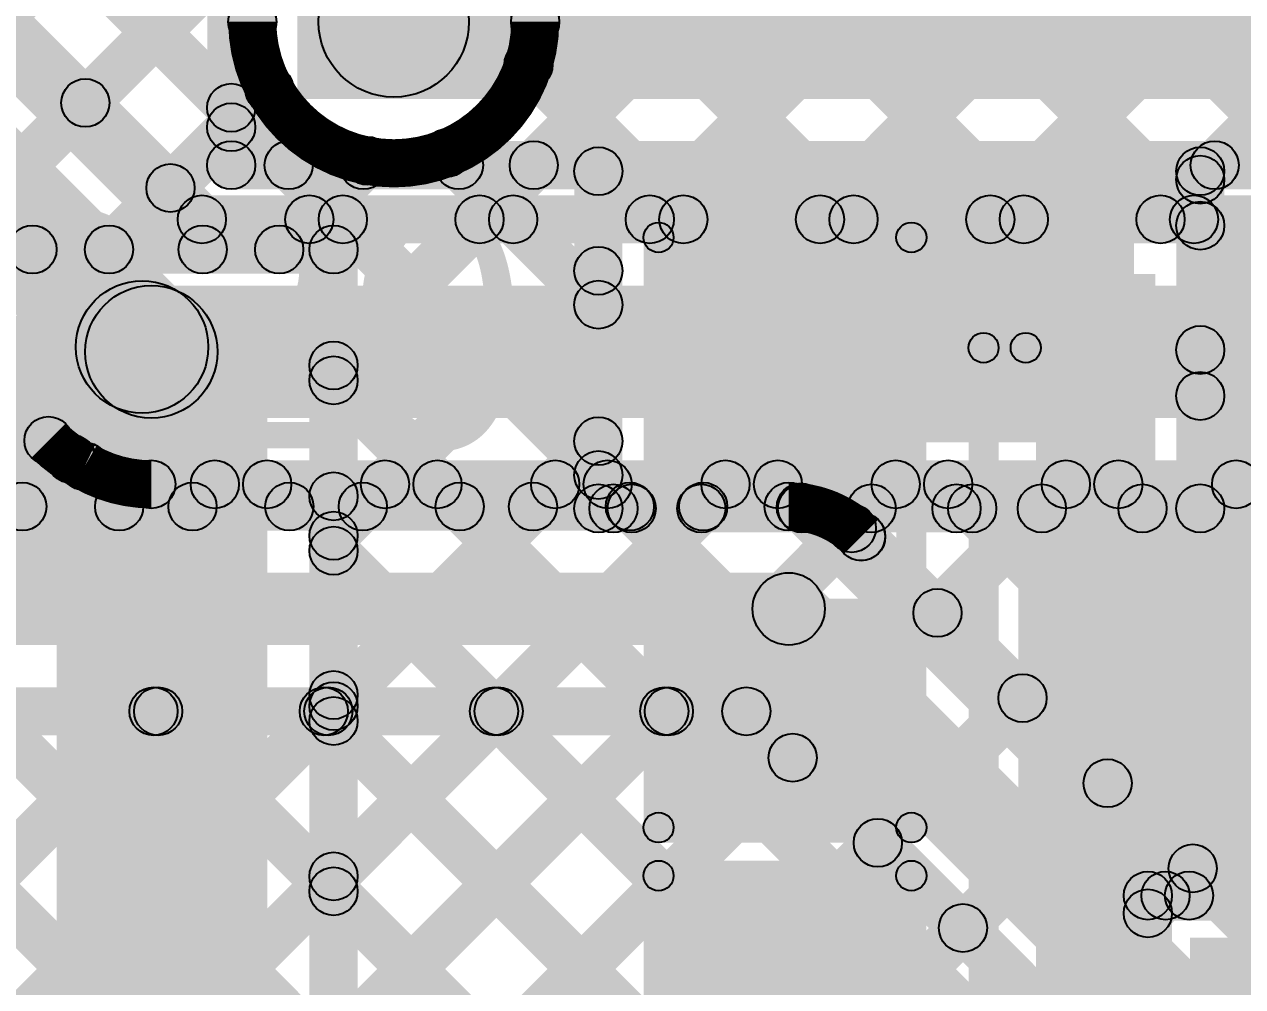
# Model space of a CAD drawing. Header units: millimetres. Extents: x -0.28 to 3.03, y -0.05 to 3.12.
# Drawn here: x 2.2066 to 2.409, y 0.8766 to 1.0364 of the extents above; entities that cross this region are included whole.
import ezdxf

# ---------------------------------------------------------------- set-up
doc = ezdxf.new("R2010")
doc.units = ezdxf.units.MM
doc.header["$MEASUREMENT"] = 0
for name, color, linetype in [('BottomLayer', 5, 'Continuous'), ('TopLayer', 1, 'Continuous'), ('TopOverlay', 2, 'Continuous'), ('TopPaste', 8, 'Continuous'), ('TopSolder', 216, 'Continuous'), ('ViaHoleLayer', 16, 'Continuous')]:
    doc.layers.add(name, color=color, linetype=linetype)

# ---------------------------------------------------------------- blocks, each defined once
blk = doc.blocks.new('R__0603_20')
at = {"layer": 'TopLayer'}
for points in [[(-0.015, 0.0175), (-0.015, -0.0175), (-0.045, -0.0175), (-0.045, 0.0175)], [(0.045, 0.0175), (0.045, -0.0175), (0.015, -0.0175), (0.015, 0.0175)]]:
    blk.add_hatch(color=1, dxfattribs=at).paths.add_polyline_path(points)
at = {"layer": 'TopOverlay'}
h = blk.add_hatch(color=2, dxfattribs=at)
edge = h.paths.add_edge_path()
edge.add_arc((-0.049, 0.021), 0.0025, 0, 360)
h = blk.add_hatch(color=2, dxfattribs=at)
edge = h.paths.add_edge_path()
edge.add_arc((-0.049, 0.021), 0.0025, 0, 360)
for points in [[(-0.049, 0.0185), (-0.049, 0.0235), (0.049, 0.0235), (0.049, 0.0185)], [(-0.0515, 0.021), (-0.0465, 0.021), (-0.0465, -0.021), (-0.0515, -0.021)], [(0.0465, 0.021), (0.0515, 0.021), (0.0515, -0.021), (0.0465, -0.021)], [(-0.049, -0.0235), (-0.049, -0.0185), (0.049, -0.0185), (0.049, -0.0235)]]:
    blk.add_hatch(color=2, dxfattribs=at).paths.add_polyline_path(points)
h = blk.add_hatch(color=2, dxfattribs=at)
edge = h.paths.add_edge_path()
edge.add_arc((0.049, 0.021), 0.0025, 0, 360)
h = blk.add_hatch(color=2, dxfattribs=at)
edge = h.paths.add_edge_path()
edge.add_arc((0.049, 0.021), 0.0025, 0, 360)
h = blk.add_hatch(color=2, dxfattribs=at)
edge = h.paths.add_edge_path()
edge.add_arc((-0.049, -0.021), 0.0025, 0, 360)
h = blk.add_hatch(color=2, dxfattribs=at)
edge = h.paths.add_edge_path()
edge.add_arc((-0.049, -0.021), 0.0025, 0, 360)
h = blk.add_hatch(color=2, dxfattribs=at)
edge = h.paths.add_edge_path()
edge.add_arc((0.049, -0.021), 0.0025, 0, 360)
h = blk.add_hatch(color=2, dxfattribs=at)
edge = h.paths.add_edge_path()
edge.add_arc((0.049, -0.021), 0.0025, 0, 360)
at = {"layer": 'TopPaste'}
for points in [[(-0.015, 0.0175), (-0.015, -0.0175), (-0.045, -0.0175), (-0.045, 0.0175)], [(0.045, 0.0175), (0.045, -0.0175), (0.015, -0.0175), (0.015, 0.0175)]]:
    blk.add_hatch(color=8, dxfattribs=at).paths.add_polyline_path(points)
at = {"layer": 'TopSolder'}
for points in [[(-0.011, 0.0215), (-0.011, -0.0215), (-0.049, -0.0215), (-0.049, 0.0215)], [(0.049, 0.0215), (0.049, -0.0215), (0.011, -0.0215), (0.011, 0.0215)]]:
    blk.add_hatch(color=216, dxfattribs=at).paths.add_polyline_path(points)
at = {"layer": 'TopOverlay'}
for centre in [(-0.049, 0.021), (-0.049, 0.021), (0.049, 0.021), (0.049, 0.021), (-0.049, -0.021), (-0.049, -0.021), (0.049, -0.021), (0.049, -0.021)]:
    blk.add_circle(centre, 0.0025, dxfattribs=at)
blk = doc.blocks.new('TPS2115ADRBTG4_24')
at = {"layer": 'TopLayer'}
for points in [[(-0.03248, 0.04724), (0.03248, 0.04724), (0.03248, -0.04724), (-0.03248, -0.04724)], [(-0.06693, 0.04429), (-0.04331, 0.04429), (-0.04331, 0.03248), (-0.06693, 0.03248)], [(0.04331, 0.04429), (0.06693, 0.04429), (0.06693, 0.03248), (0.04331, 0.03248)], [(-0.06693, 0.0187), (-0.04331, 0.0187), (-0.04331, 0.00689), (-0.06693, 0.00689)], [(0.04331, 0.0187), (0.06693, 0.0187), (0.06693, 0.00689), (0.04331, 0.00689)], [(-0.06693, -0.00689), (-0.04331, -0.00689), (-0.04331, -0.0187), (-0.06693, -0.0187)], [(0.04331, -0.00689), (0.06693, -0.00689), (0.06693, -0.0187), (0.04331, -0.0187)], [(-0.06693, -0.03248), (-0.04331, -0.03248), (-0.04331, -0.04429), (-0.06693, -0.04429)], [(0.04331, -0.03248), (0.06693, -0.03248), (0.06693, -0.04429), (0.04331, -0.04429)]]:
    blk.add_hatch(color=1, dxfattribs=at).paths.add_polyline_path(points)
at = {"layer": 'TopOverlay'}
h = blk.add_hatch(color=2, dxfattribs=at)
edge = h.paths.add_edge_path()
edge.add_arc((-0.05726, 0.058), 0.0025, 0, 360)
h = blk.add_hatch(color=2, dxfattribs=at)
edge = h.paths.add_edge_path()
edge.add_arc((-0.05726, 0.058), 0.0025, 0, 360)
for points in [[(0.05736, 0.0605), (0.05736, 0.0555), (-0.05726, 0.0555), (-0.05726, 0.0605)], [(-0.05476, 0.051), (-0.05976, 0.051), (-0.05976, 0.058), (-0.05476, 0.058)], [(0.05986, 0.051), (0.05486, 0.051), (0.05486, 0.058), (0.05986, 0.058)], [(-0.05618, -0.057), (-0.06118, -0.057), (-0.06118, -0.05), (-0.05618, -0.05)], [(0.06118, -0.057), (0.05618, -0.057), (0.05618, -0.05), (0.06118, -0.05)], [(0.05868, -0.0545), (0.05868, -0.0595), (-0.05868, -0.0595), (-0.05868, -0.0545)]]:
    blk.add_hatch(color=2, dxfattribs=at).paths.add_polyline_path(points)
h = blk.add_hatch(color=2, dxfattribs=at)
edge = h.paths.add_edge_path()
edge.add_arc((0.05736, 0.058), 0.0025, 0, 360)
h = blk.add_hatch(color=2, dxfattribs=at)
edge = h.paths.add_edge_path()
edge.add_arc((0.05736, 0.058), 0.0025, 0, 360)
h = blk.add_hatch(color=2, dxfattribs=at)
edge = h.paths.add_edge_path()
edge.add_arc((-0.05726, 0.051), 0.0025, 0, 360)
h = blk.add_hatch(color=2, dxfattribs=at)
edge = h.paths.add_edge_path()
edge.add_arc((0.05736, 0.051), 0.0025, 0, 360)
h = blk.add_hatch(color=2, dxfattribs=at)
edge = h.paths.add_edge_path()
edge.add_arc((-0.06841, 0.049), 0.0025, 0, 360)
h = blk.add_hatch(color=2, dxfattribs=at)
edge = h.paths.add_edge_path()
edge.add_arc((-0.06559, 0.049), 0.0025, 0, 360)
h = blk.add_hatch(color=2, dxfattribs=at)
edge = h.paths.add_edge_path()
edge.add_arc((-0.05868, -0.05), 0.0025, 0, 360)
h = blk.add_hatch(color=2, dxfattribs=at)
edge = h.paths.add_edge_path()
edge.add_arc((0.05868, -0.05), 0.0025, 0, 360)
h = blk.add_hatch(color=2, dxfattribs=at)
edge = h.paths.add_edge_path()
edge.add_arc((-0.05868, -0.057), 0.0025, 0, 360)
h = blk.add_hatch(color=2, dxfattribs=at)
edge = h.paths.add_edge_path()
edge.add_arc((-0.05868, -0.057), 0.0025, 0, 360)
h = blk.add_hatch(color=2, dxfattribs=at)
edge = h.paths.add_edge_path()
edge.add_arc((0.05868, -0.057), 0.0025, 0, 360)
h = blk.add_hatch(color=2, dxfattribs=at)
edge = h.paths.add_edge_path()
edge.add_arc((0.05868, -0.057), 0.0025, 0, 360)
at = {"layer": 'TopPaste'}
for points in [[(-0.03248, 0.04724), (0.03248, 0.04724), (0.03248, -0.04724), (-0.03248, -0.04724)], [(-0.06693, 0.04429), (-0.04331, 0.04429), (-0.04331, 0.03248), (-0.06693, 0.03248)], [(0.04331, 0.04429), (0.06693, 0.04429), (0.06693, 0.03248), (0.04331, 0.03248)], [(-0.06693, 0.0187), (-0.04331, 0.0187), (-0.04331, 0.00689), (-0.06693, 0.00689)], [(0.04331, 0.0187), (0.06693, 0.0187), (0.06693, 0.00689), (0.04331, 0.00689)], [(-0.06693, -0.00689), (-0.04331, -0.00689), (-0.04331, -0.0187), (-0.06693, -0.0187)], [(0.04331, -0.00689), (0.06693, -0.00689), (0.06693, -0.0187), (0.04331, -0.0187)], [(-0.06693, -0.03248), (-0.04331, -0.03248), (-0.04331, -0.04429), (-0.06693, -0.04429)], [(0.04331, -0.03248), (0.06693, -0.03248), (0.06693, -0.04429), (0.04331, -0.04429)]]:
    blk.add_hatch(color=8, dxfattribs=at).paths.add_polyline_path(points)
at = {"layer": 'TopSolder'}
for points in [[(-0.03648, 0.05124), (0.03648, 0.05124), (0.03648, -0.05124), (-0.03648, -0.05124)], [(-0.07093, 0.04829), (-0.03931, 0.04829), (-0.03931, 0.02848), (-0.07093, 0.02848)], [(0.03931, 0.04829), (0.07093, 0.04829), (0.07093, 0.02848), (0.03931, 0.02848)], [(-0.07093, 0.0227), (-0.03931, 0.0227), (-0.03931, 0.00289), (-0.07093, 0.00289)], [(0.03931, 0.0227), (0.07093, 0.0227), (0.07093, 0.00289), (0.03931, 0.00289)], [(-0.07093, -0.00289), (-0.03931, -0.00289), (-0.03931, -0.0227), (-0.07093, -0.0227)], [(0.03931, -0.00289), (0.07093, -0.00289), (0.07093, -0.0227), (0.03931, -0.0227)], [(-0.07093, -0.02848), (-0.03931, -0.02848), (-0.03931, -0.04829), (-0.07093, -0.04829)], [(0.03931, -0.02848), (0.07093, -0.02848), (0.07093, -0.04829), (0.03931, -0.04829)]]:
    blk.add_hatch(color=216, dxfattribs=at).paths.add_polyline_path(points)
at = {"layer": 'TopOverlay', "const_width": 0.005}
blk.add_lwpolyline([(-0.06559, 0.049, 1), (-0.06841, 0.049, 1)], format="xyb", close=True, dxfattribs=at)
at = {"layer": 'TopOverlay'}
for centre in [(-0.05726, 0.058), (-0.05726, 0.058), (0.05736, 0.058), (0.05736, 0.058), (-0.05726, 0.051), (0.05736, 0.051), (-0.06841, 0.049), (-0.06559, 0.049), (-0.05868, -0.05), (0.05868, -0.05), (-0.05868, -0.057), (-0.05868, -0.057), (0.05868, -0.057), (0.05868, -0.057)]:
    blk.add_circle(centre, 0.0025, dxfattribs=at)
blk = doc.blocks.new('C__0603_79')
at = {"layer": 'TopLayer'}
for points in [[(-0.015, 0.0175), (-0.015, -0.0175), (-0.045, -0.0175), (-0.045, 0.0175)], [(0.045, 0.0175), (0.045, -0.0175), (0.015, -0.0175), (0.015, 0.0175)]]:
    blk.add_hatch(color=1, dxfattribs=at).paths.add_polyline_path(points)
at = {"layer": 'TopOverlay'}
h = blk.add_hatch(color=2, dxfattribs=at)
edge = h.paths.add_edge_path()
edge.add_arc((-0.049, 0.021), 0.0025, 0, 360)
h = blk.add_hatch(color=2, dxfattribs=at)
edge = h.paths.add_edge_path()
edge.add_arc((-0.049, 0.021), 0.0025, 0, 360)
for points in [[(-0.049, 0.0185), (-0.049, 0.0235), (-0.018, 0.0235), (-0.018, 0.0185)], [(0.018, 0.0185), (0.018, 0.0235), (0.049, 0.0235), (0.049, 0.0185)], [(-0.0515, 0.021), (-0.0465, 0.021), (-0.0465, -0.021), (-0.0515, -0.021)], [(0.0465, 0.021), (0.0515, 0.021), (0.0515, -0.021), (0.0465, -0.021)], [(-0.049, -0.0235), (-0.049, -0.0185), (-0.018, -0.0185), (-0.018, -0.0235)], [(0.018, -0.0235), (0.018, -0.0185), (0.049, -0.0185), (0.049, -0.0235)]]:
    blk.add_hatch(color=2, dxfattribs=at).paths.add_polyline_path(points)
h = blk.add_hatch(color=2, dxfattribs=at)
edge = h.paths.add_edge_path()
edge.add_arc((-0.018, 0.021), 0.0025, 0, 360)
h = blk.add_hatch(color=2, dxfattribs=at)
edge = h.paths.add_edge_path()
edge.add_arc((0.018, 0.021), 0.0025, 0, 360)
h = blk.add_hatch(color=2, dxfattribs=at)
edge = h.paths.add_edge_path()
edge.add_arc((0.049, 0.021), 0.0025, 0, 360)
h = blk.add_hatch(color=2, dxfattribs=at)
edge = h.paths.add_edge_path()
edge.add_arc((0.049, 0.021), 0.0025, 0, 360)
h = blk.add_hatch(color=2, dxfattribs=at)
edge = h.paths.add_edge_path()
edge.add_arc((-0.049, -0.021), 0.0025, 0, 360)
h = blk.add_hatch(color=2, dxfattribs=at)
edge = h.paths.add_edge_path()
edge.add_arc((-0.049, -0.021), 0.0025, 0, 360)
h = blk.add_hatch(color=2, dxfattribs=at)
edge = h.paths.add_edge_path()
edge.add_arc((-0.018, -0.021), 0.0025, 0, 360)
h = blk.add_hatch(color=2, dxfattribs=at)
edge = h.paths.add_edge_path()
edge.add_arc((0.018, -0.021), 0.0025, 0, 360)
h = blk.add_hatch(color=2, dxfattribs=at)
edge = h.paths.add_edge_path()
edge.add_arc((0.049, -0.021), 0.0025, 0, 360)
h = blk.add_hatch(color=2, dxfattribs=at)
edge = h.paths.add_edge_path()
edge.add_arc((0.049, -0.021), 0.0025, 0, 360)
at = {"layer": 'TopPaste'}
for points in [[(-0.015, 0.0175), (-0.015, -0.0175), (-0.045, -0.0175), (-0.045, 0.0175)], [(0.045, 0.0175), (0.045, -0.0175), (0.015, -0.0175), (0.015, 0.0175)]]:
    blk.add_hatch(color=8, dxfattribs=at).paths.add_polyline_path(points)
at = {"layer": 'TopSolder'}
for points in [[(-0.011, 0.0215), (-0.011, -0.0215), (-0.049, -0.0215), (-0.049, 0.0215)], [(0.049, 0.0215), (0.049, -0.0215), (0.011, -0.0215), (0.011, 0.0215)]]:
    blk.add_hatch(color=216, dxfattribs=at).paths.add_polyline_path(points)
at = {"layer": 'TopOverlay'}
for centre in [(-0.049, 0.021), (-0.049, 0.021), (-0.018, 0.021), (0.018, 0.021), (0.049, 0.021), (0.049, 0.021), (-0.049, -0.021), (-0.049, -0.021), (-0.018, -0.021), (0.018, -0.021), (0.049, -0.021), (0.049, -0.021)]:
    blk.add_circle(centre, 0.0025, dxfattribs=at)

msp = doc.modelspace()

# ---------------------------------------------------------------- hatches: boundary and pattern name
at = {"layer": 'BottomLayer'}
for points in [[(2.28509, 1.00117), (2.27943, 1.00683), (2.70517, 1.43257), (2.71083, 1.42691)], [(2.31337, 1.00117), (2.30771, 1.00683), (2.70517, 1.40429), (2.71083, 1.39863)], [(2.34166, 1.00117), (2.336, 1.00683), (2.70517, 1.376), (2.71083, 1.37034)], [(2.36994, 1.00117), (2.36428, 1.00683), (2.70517, 1.34772), (2.71083, 1.34206)], [(2.39822, 1.00117), (2.39257, 1.00683), (2.70517, 1.31943), (2.71083, 1.31378)], [(2.12167, 1.13621), (2.12733, 1.14187), (2.26237, 1.00683), (2.25671, 1.00117)], [(2.29117, 1.13642), (2.29683, 1.14208), (2.43208, 1.00683), (2.42642, 1.00117)], [(2.28073, 1.11858), (2.28639, 1.12423), (2.40379, 1.00683), (2.39814, 1.00117)], [(2.15122, 1.08324), (2.15688, 1.08889), (2.23894, 1.00683), (2.23329, 1.00117)], [(2.29117, 1.07985), (2.29683, 1.08551), (2.37551, 1.00683), (2.36985, 1.00117)], [(2.12622, 1.06722), (2.14178, 1.08278), (2.23397, 0.99059), (2.21841, 0.97503)], [(2.20545, 1.03467), (2.19979, 1.04033), (2.23917, 1.07971), (2.24483, 1.07405)], [(2.29117, 1.05157), (2.29683, 1.05722), (2.34722, 1.00683), (2.34157, 1.00117)], [(2.12167, 1.05056), (2.12733, 1.05622), (2.21346, 0.97008), (2.20781, 0.96443)], [(2.21959, 1.02053), (2.21393, 1.02618), (2.23917, 1.05142), (2.24483, 1.04577)], [(2.28757, 1.02688), (2.29323, 1.03254), (2.31894, 1.00683), (2.31328, 1.00117)], [(2.23373, 1.00638), (2.22807, 1.01204), (2.2445, 1.02847), (2.25016, 1.02281)], [(2.2568, 1.00117), (2.25115, 1.00683), (2.26086, 1.01654), (2.26651, 1.01088)], [(2.27398, 1.01219), (2.27963, 1.01785), (2.29066, 1.00683), (2.285, 1.00117)], [(2.23612, 1), (2.23612, 1.008), (2.463, 1.008), (2.463, 1)], [(2.22772, 0.971), (2.22772, 0.993), (2.463, 0.993), (2.463, 0.971)], [(2.20911, 0.95348), (2.20346, 0.95914), (2.21146, 0.96714), (2.21711, 0.96148)], [(2.21171, 0.96132), (2.21737, 0.96698), (2.22521, 0.95914), (2.21955, 0.95348)], [(2.22772, 0.956), (2.22772, 0.964), (2.45389, 0.964), (2.45389, 0.956)], [(2.2374, 0.95348), (2.23174, 0.95914), (2.23543, 0.96283), (2.24109, 0.95717)], [(2.24415, 0.95717), (2.2498, 0.96283), (2.25349, 0.95914), (2.24783, 0.95348)], [(2.26568, 0.95348), (2.26003, 0.95914), (2.26371, 0.96283), (2.26937, 0.95717)], [(2.27243, 0.95717), (2.27809, 0.96283), (2.28178, 0.95914), (2.27612, 0.95348)], [(2.29397, 0.95348), (2.28831, 0.95914), (2.292, 0.96283), (2.29766, 0.95717)], [(2.30071, 0.95717), (2.30637, 0.96283), (2.31006, 0.95914), (2.3044, 0.95348)], [(2.32225, 0.95348), (2.31659, 0.95914), (2.32028, 0.96283), (2.32594, 0.95717)], [(2.329, 0.95717), (2.33466, 0.96283), (2.33846, 0.95902), (2.33281, 0.95336)], [(2.34692, 0.94987), (2.34127, 0.95553), (2.34857, 0.96283), (2.35422, 0.95717)], [(2.36115, 0.93582), (2.3555, 0.94147), (2.37685, 0.96283), (2.38251, 0.95717)], [(2.35728, 0.95717), (2.36294, 0.96283), (2.45707, 0.8687), (2.45142, 0.86304)], [(2.3753, 0.92168), (2.36964, 0.92733), (2.40514, 0.96283), (2.41079, 0.95717)], [(2.38944, 0.90753), (2.38378, 0.91319), (2.43342, 0.96283), (2.43908, 0.95717)], [(2.38557, 0.95717), (2.39122, 0.96283), (2.46992, 0.88414), (2.46426, 0.87848)], [(2.15116, 0.95231), (2.15116, 0.96031), (2.33362, 0.96031), (2.33362, 0.95231)], [(2.40358, 0.89339), (2.39792, 0.89905), (2.45638, 0.95751), (2.46204, 0.95185)], [(2.34283, 0.94848), (2.34849, 0.95414), (2.43911, 0.86352), (2.43345, 0.85786)], [(2.14025, 0.93331), (2.14025, 0.94531), (2.33362, 0.94531), (2.33362, 0.93331)], [(2.32938, 0.93507), (2.33786, 0.94355), (2.43926, 0.84216), (2.43077, 0.83367)], [(2.17716, 0.83667), (2.1715, 0.84233), (2.25431, 0.92514), (2.25997, 0.91948)], [(2.18919, 0.87699), (2.18353, 0.88264), (2.22603, 0.92514), (2.23168, 0.91948)], [(2.18636, 0.91831), (2.18636, 0.92631), (2.32658, 0.92631), (2.32658, 0.91831)], [(2.19698, 0.91948), (2.20264, 0.92514), (2.28545, 0.84233), (2.27979, 0.83667)], [(2.20544, 0.83667), (2.19978, 0.84233), (2.28259, 0.92514), (2.28825, 0.91948)], [(2.22527, 0.91948), (2.23092, 0.92514), (2.37173, 0.78433), (2.36608, 0.77867)], [(2.23372, 0.83667), (2.22807, 0.84233), (2.31088, 0.92514), (2.31654, 0.91948)], [(2.25355, 0.91948), (2.25921, 0.92514), (2.40002, 0.78433), (2.39436, 0.77867)], [(2.28183, 0.91948), (2.28749, 0.92514), (2.4283, 0.78433), (2.42265, 0.77867)], [(2.31012, 0.91948), (2.31578, 0.92514), (2.45602, 0.7849), (2.45036, 0.77924)], [(2.32375, 0.91948), (2.32941, 0.92514), (2.41507, 0.83948), (2.40941, 0.83382)], [(2.26201, 0.83667), (2.25635, 0.84233), (2.33146, 0.91743), (2.33711, 0.91178)], [(2.18353, 0.90465), (2.18919, 0.91031), (2.25717, 0.84233), (2.25151, 0.83667)], [(2.29029, 0.83667), (2.28464, 0.84233), (2.3456, 0.90329), (2.35126, 0.89763)], [(2.30999, 0.82808), (2.30433, 0.83374), (2.35974, 0.88915), (2.3654, 0.88349)]]:
    msp.add_hatch(color=5, dxfattribs=at).paths.add_polyline_path(points)
h = msp.add_hatch(color=5, dxfattribs=at)
edge = h.paths.add_edge_path()
edge.add_arc((2.268, 1.03681), 0.0125, 0, 360)
h = msp.add_hatch(color=5, dxfattribs=at)
edge = h.paths.add_edge_path()
edge.add_arc((2.268, 1.03681), 0.01181, 0, 360)
h = msp.add_hatch(color=5, dxfattribs=at)
edge = h.paths.add_edge_path()
edge.add_arc((2.2445, 1.03681), 0.004, 0, 360)
h = msp.add_hatch(color=5, dxfattribs=at)
edge = h.paths.add_edge_path()
edge.add_arc((2.2445, 1.03681), 0.004, 0, 360)
h = msp.add_hatch(color=5, dxfattribs=at)
edge = h.paths.add_edge_path()
edge.add_arc((2.2915, 1.03681), 0.004, 0, 360)
h = msp.add_hatch(color=5, dxfattribs=at)
edge = h.paths.add_edge_path()
edge.add_arc((2.2915, 1.03681), 0.004, 0, 360)
h = msp.add_hatch(color=5, dxfattribs=at)
edge = h.paths.add_edge_path()
edge.add_arc((2.2904, 1.02971), 0.004, 0, 360)
h = msp.add_hatch(color=5, dxfattribs=at)
edge = h.paths.add_edge_path()
edge.add_arc((2.24733, 1.02564), 0.004, 0, 360)
h = msp.add_hatch(color=5, dxfattribs=at)
edge = h.paths.add_edge_path()
edge.add_arc((2.21676, 1.02335), 0.004, 0, 360)
h = msp.add_hatch(color=5, dxfattribs=at)
edge = h.paths.add_edge_path()
edge.add_arc((2.2768, 1.01502), 0.004, 0, 360)
h = msp.add_hatch(color=5, dxfattribs=at)
edge = h.paths.add_edge_path()
edge.add_arc((2.26369, 1.01371), 0.004, 0, 360)
h = msp.add_hatch(color=5, dxfattribs=at)
edge = h.paths.add_edge_path()
edge.add_arc((2.2309, 1.00921), 0.004, 0, 360)
h = msp.add_hatch(color=5, dxfattribs=at)
edge = h.paths.add_edge_path()
edge.add_arc((2.23612, 1.004), 0.004, 0, 360)
h = msp.add_hatch(color=5, dxfattribs=at)
edge = h.paths.add_edge_path()
edge.add_arc((2.23612, 1.004), 0.004, 0, 360)
h = msp.add_hatch(color=5, dxfattribs=at)
edge = h.paths.add_edge_path()
edge.add_arc((2.25397, 1.004), 0.004, 0, 360)
h = msp.add_hatch(color=5, dxfattribs=at)
edge = h.paths.add_edge_path()
edge.add_arc((2.25954, 1.004), 0.004, 0, 360)
h = msp.add_hatch(color=5, dxfattribs=at)
edge = h.paths.add_edge_path()
edge.add_arc((2.28226, 1.004), 0.004, 0, 360)
h = msp.add_hatch(color=5, dxfattribs=at)
edge = h.paths.add_edge_path()
edge.add_arc((2.28783, 1.004), 0.004, 0, 360)
h = msp.add_hatch(color=5, dxfattribs=at)
edge = h.paths.add_edge_path()
edge.add_arc((2.31054, 1.004), 0.004, 0, 360)
h = msp.add_hatch(color=5, dxfattribs=at)
edge = h.paths.add_edge_path()
edge.add_arc((2.31611, 1.004), 0.004, 0, 360)
h = msp.add_hatch(color=5, dxfattribs=at)
edge = h.paths.add_edge_path()
edge.add_arc((2.33883, 1.004), 0.004, 0, 360)
h = msp.add_hatch(color=5, dxfattribs=at)
edge = h.paths.add_edge_path()
edge.add_arc((2.3444, 1.004), 0.004, 0, 360)
h = msp.add_hatch(color=5, dxfattribs=at)
edge = h.paths.add_edge_path()
edge.add_arc((2.36711, 1.004), 0.004, 0, 360)
h = msp.add_hatch(color=5, dxfattribs=at)
edge = h.paths.add_edge_path()
edge.add_arc((2.37268, 1.004), 0.004, 0, 360)
h = msp.add_hatch(color=5, dxfattribs=at)
edge = h.paths.add_edge_path()
edge.add_arc((2.3954, 1.004), 0.004, 0, 360)
h = msp.add_hatch(color=5, dxfattribs=at)
edge = h.paths.add_edge_path()
edge.add_arc((2.40096, 1.004), 0.004, 0, 360)
h = msp.add_hatch(color=5, dxfattribs=at)
edge = h.paths.add_edge_path()
edge.add_arc((2.22619, 0.98281), 0.011, 0, 360)
h = msp.add_hatch(color=5, dxfattribs=at)
edge = h.paths.add_edge_path()
edge.add_arc((2.22772, 0.982), 0.011, 0, 360)
h = msp.add_hatch(color=5, dxfattribs=at)
edge = h.paths.add_edge_path()
edge.add_arc((2.21063, 0.96726), 0.004, 0, 360)
h = msp.add_hatch(color=5, dxfattribs=at)
edge = h.paths.add_edge_path()
edge.add_arc((2.21063, 0.96726), 0.004, 0, 360)
h = msp.add_hatch(color=5, dxfattribs=at)
edge = h.paths.add_edge_path()
edge.add_arc((2.21429, 0.96431), 0.004, 0, 360)
h = msp.add_hatch(color=5, dxfattribs=at)
edge = h.paths.add_edge_path()
edge.add_arc((2.21454, 0.96415), 0.004, 0, 360)
h = msp.add_hatch(color=5, dxfattribs=at)
edge = h.paths.add_edge_path()
edge.add_arc((2.21664, 0.96299), 0.004, 0, 360)
h = msp.add_hatch(color=5, dxfattribs=at)
edge = h.paths.add_edge_path()
edge.add_arc((2.21664, 0.96299), 0.004, 0, 360)
h = msp.add_hatch(color=5, dxfattribs=at)
edge = h.paths.add_edge_path()
edge.add_arc((2.22772, 0.96), 0.004, 0, 360)
h = msp.add_hatch(color=5, dxfattribs=at)
edge = h.paths.add_edge_path()
edge.add_arc((2.22772, 0.96), 0.004, 0, 360)
h = msp.add_hatch(color=5, dxfattribs=at)
edge = h.paths.add_edge_path()
edge.add_arc((2.23826, 0.96), 0.004, 0, 360)
h = msp.add_hatch(color=5, dxfattribs=at)
edge = h.paths.add_edge_path()
edge.add_arc((2.24697, 0.96), 0.004, 0, 360)
h = msp.add_hatch(color=5, dxfattribs=at)
edge = h.paths.add_edge_path()
edge.add_arc((2.26654, 0.96), 0.004, 0, 360)
h = msp.add_hatch(color=5, dxfattribs=at)
edge = h.paths.add_edge_path()
edge.add_arc((2.27526, 0.96), 0.004, 0, 360)
h = msp.add_hatch(color=5, dxfattribs=at)
edge = h.paths.add_edge_path()
edge.add_arc((2.29483, 0.96), 0.004, 0, 360)
h = msp.add_hatch(color=5, dxfattribs=at)
edge = h.paths.add_edge_path()
edge.add_arc((2.30354, 0.96), 0.004, 0, 360)
h = msp.add_hatch(color=5, dxfattribs=at)
edge = h.paths.add_edge_path()
edge.add_arc((2.32311, 0.96), 0.004, 0, 360)
h = msp.add_hatch(color=5, dxfattribs=at)
edge = h.paths.add_edge_path()
edge.add_arc((2.33183, 0.96), 0.004, 0, 360)
h = msp.add_hatch(color=5, dxfattribs=at)
edge = h.paths.add_edge_path()
edge.add_arc((2.3514, 0.96), 0.004, 0, 360)
h = msp.add_hatch(color=5, dxfattribs=at)
edge = h.paths.add_edge_path()
edge.add_arc((2.36011, 0.96), 0.004, 0, 360)
h = msp.add_hatch(color=5, dxfattribs=at)
edge = h.paths.add_edge_path()
edge.add_arc((2.37968, 0.96), 0.004, 0, 360)
h = msp.add_hatch(color=5, dxfattribs=at)
edge = h.paths.add_edge_path()
edge.add_arc((2.3884, 0.96), 0.004, 0, 360)
h = msp.add_hatch(color=5, dxfattribs=at)
edge = h.paths.add_edge_path()
edge.add_arc((2.40796, 0.96), 0.004, 0, 360)
h = msp.add_hatch(color=5, dxfattribs=at)
edge = h.paths.add_edge_path()
edge.add_arc((2.20629, 0.95631), 0.004, 0, 360)
h = msp.add_hatch(color=5, dxfattribs=at)
edge = h.paths.add_edge_path()
edge.add_arc((2.22238, 0.95631), 0.004, 0, 360)
h = msp.add_hatch(color=5, dxfattribs=at)
edge = h.paths.add_edge_path()
edge.add_arc((2.23457, 0.95631), 0.004, 0, 360)
h = msp.add_hatch(color=5, dxfattribs=at)
edge = h.paths.add_edge_path()
edge.add_arc((2.25066, 0.95631), 0.004, 0, 360)
h = msp.add_hatch(color=5, dxfattribs=at)
edge = h.paths.add_edge_path()
edge.add_arc((2.26285, 0.95631), 0.004, 0, 360)
h = msp.add_hatch(color=5, dxfattribs=at)
edge = h.paths.add_edge_path()
edge.add_arc((2.27895, 0.95631), 0.004, 0, 360)
h = msp.add_hatch(color=5, dxfattribs=at)
edge = h.paths.add_edge_path()
edge.add_arc((2.29114, 0.95631), 0.004, 0, 360)
h = msp.add_hatch(color=5, dxfattribs=at)
edge = h.paths.add_edge_path()
edge.add_arc((2.30723, 0.95631), 0.004, 0, 360)
h = msp.add_hatch(color=5, dxfattribs=at)
edge = h.paths.add_edge_path()
edge.add_arc((2.31942, 0.95631), 0.004, 0, 360)
h = msp.add_hatch(color=5, dxfattribs=at)
edge = h.paths.add_edge_path()
edge.add_arc((2.33362, 0.95631), 0.004, 0, 360)
h = msp.add_hatch(color=5, dxfattribs=at)
edge = h.paths.add_edge_path()
edge.add_arc((2.33362, 0.95631), 0.004, 0, 360)
h = msp.add_hatch(color=5, dxfattribs=at)
edge = h.paths.add_edge_path()
edge.add_arc((2.33362, 0.95631), 0.004, 0, 360)
h = msp.add_hatch(color=5, dxfattribs=at)
edge = h.paths.add_edge_path()
edge.add_arc((2.33564, 0.95619), 0.004, 0, 360)
h = msp.add_hatch(color=5, dxfattribs=at)
edge = h.paths.add_edge_path()
edge.add_arc((2.3441, 0.9527), 0.004, 0, 360)
h = msp.add_hatch(color=5, dxfattribs=at)
edge = h.paths.add_edge_path()
edge.add_arc((2.34564, 0.95133), 0.004, 0, 360)
h = msp.add_hatch(color=5, dxfattribs=at)
edge = h.paths.add_edge_path()
edge.add_arc((2.34566, 0.95131), 0.004, 0, 360)
h = msp.add_hatch(color=5, dxfattribs=at)
edge = h.paths.add_edge_path()
edge.add_arc((2.34566, 0.95131), 0.004, 0, 360)
h = msp.add_hatch(color=5, dxfattribs=at)
edge = h.paths.add_edge_path()
edge.add_arc((2.389, 0.936), 0.01181, 0, 360)
h = msp.add_hatch(color=5, dxfattribs=at)
edge = h.paths.add_edge_path()
edge.add_arc((2.33362, 0.93931), 0.006, 0, 360)
h = msp.add_hatch(color=5, dxfattribs=at)
edge = h.paths.add_edge_path()
edge.add_arc((2.33362, 0.93931), 0.006, 0, 360)
h = msp.add_hatch(color=5, dxfattribs=at)
edge = h.paths.add_edge_path()
edge.add_arc((2.35833, 0.93865), 0.004, 0, 360)
h = msp.add_hatch(color=5, dxfattribs=at)
edge = h.paths.add_edge_path()
edge.add_arc((2.37247, 0.9245), 0.004, 0, 360)
h = msp.add_hatch(color=5, dxfattribs=at)
edge = h.paths.add_edge_path()
edge.add_arc((2.22809, 0.92231), 0.004, 0, 360)
h = msp.add_hatch(color=5, dxfattribs=at)
edge = h.paths.add_edge_path()
edge.add_arc((2.22885, 0.92231), 0.004, 0, 360)
h = msp.add_hatch(color=5, dxfattribs=at)
edge = h.paths.add_edge_path()
edge.add_arc((2.25638, 0.92231), 0.004, 0, 360)
h = msp.add_hatch(color=5, dxfattribs=at)
edge = h.paths.add_edge_path()
edge.add_arc((2.25714, 0.92231), 0.004, 0, 360)
h = msp.add_hatch(color=5, dxfattribs=at)
edge = h.paths.add_edge_path()
edge.add_arc((2.28466, 0.92231), 0.004, 0, 360)
h = msp.add_hatch(color=5, dxfattribs=at)
edge = h.paths.add_edge_path()
edge.add_arc((2.28542, 0.92231), 0.004, 0, 360)
h = msp.add_hatch(color=5, dxfattribs=at)
edge = h.paths.add_edge_path()
edge.add_arc((2.31295, 0.92231), 0.004, 0, 360)
h = msp.add_hatch(color=5, dxfattribs=at)
edge = h.paths.add_edge_path()
edge.add_arc((2.31371, 0.92231), 0.004, 0, 360)
h = msp.add_hatch(color=5, dxfattribs=at)
edge = h.paths.add_edge_path()
edge.add_arc((2.32658, 0.92231), 0.004, 0, 360)
h = msp.add_hatch(color=5, dxfattribs=at)
edge = h.paths.add_edge_path()
edge.add_arc((2.32658, 0.92231), 0.004, 0, 360)
h = msp.add_hatch(color=5, dxfattribs=at)
edge = h.paths.add_edge_path()
edge.add_arc((2.33428, 0.9146), 0.004, 0, 360)
h = msp.add_hatch(color=5, dxfattribs=at)
edge = h.paths.add_edge_path()
edge.add_arc((2.38661, 0.91036), 0.004, 0, 360)
h = msp.add_hatch(color=5, dxfattribs=at)
edge = h.paths.add_edge_path()
edge.add_arc((2.34843, 0.90046), 0.004, 0, 360)
h = msp.add_hatch(color=5, dxfattribs=at)
edge = h.paths.add_edge_path()
edge.add_arc((2.40075, 0.89622), 0.004, 0, 360)
h = msp.add_hatch(color=5, dxfattribs=at)
edge = h.paths.add_edge_path()
edge.add_arc((2.36257, 0.88632), 0.004, 0, 360)
at = {"layer": 'TopLayer'}
for points in [[(2.245, 1.013), (2.237, 1.013), (2.237, 1.098), (2.245, 1.098)], [(2.252, 1.024), (2.589, 1.024), (2.589, 1.087), (2.252, 1.087)], [(2.16695, 0.99617), (2.16129, 1.00183), (2.23817, 1.07871), (2.24383, 1.07305)], [(2.20164, 1.05624), (2.2073, 1.0619), (2.24383, 1.02537), (2.23817, 1.01971)], [(2.15195, 1.04937), (2.15761, 1.05502), (2.2108, 1.00183), (2.20515, 0.99617)], [(2.18023, 1.04937), (2.18589, 1.05502), (2.23909, 1.00183), (2.23343, 0.99617)], [(2.19523, 0.99617), (2.18958, 1.00183), (2.23817, 1.05042), (2.24383, 1.04477)], [(2.22352, 0.99617), (2.21786, 1.00183), (2.23817, 1.02214), (2.24383, 1.01648)], [(2.241, 1.009), (2.241, 1.017), (2.535, 1.017), (2.535, 1.009)], [(2.2518, 0.99617), (2.24615, 1.00183), (2.26015, 1.01583), (2.2658, 1.01017)], [(2.24771, 1.01017), (2.25337, 1.01583), (2.30483, 0.96437), (2.29917, 0.95871)], [(2.26083, 0.97691), (2.25517, 0.98257), (2.28843, 1.01583), (2.29409, 1.01017)], [(2.276, 1.01017), (2.28166, 1.01583), (2.30483, 0.99266), (2.29917, 0.987)], [(2.302, 1.008), (2.302, 1.016), (2.402, 1.016), (2.402, 1.008)], [(2.40483, 1.00778), (2.39917, 1.01343), (2.40157, 1.01583), (2.40722, 1.01017)], [(2.306, 0.956), (2.298, 0.956), (2.298, 1.012), (2.306, 1.012)], [(2.406, 0.956), (2.398, 0.956), (2.398, 1.012), (2.406, 1.012)], [(2.39917, 1.00014), (2.40483, 1.00579), (2.42172, 0.9889), (2.41606, 0.98325)], [(2.145, 0.995), (2.145, 1.003), (2.258, 1.003), (2.258, 0.995)], [(2.40483, 0.97949), (2.39917, 0.98515), (2.41606, 1.00204), (2.42172, 0.99638)], [(2.313, 0.967), (2.391, 0.967), (2.391, 1.001), (2.313, 1.001)], [(2.262, 0.958), (2.254, 0.958), (2.254, 0.999), (2.262, 0.999)], [(2.26083, 0.94863), (2.25517, 0.95429), (2.29917, 0.99829), (2.30483, 0.99263)], [(2.11, 0.936), (2.247, 0.936), (2.247, 0.988), (2.11, 0.988)], [(2.25517, 0.97443), (2.26083, 0.98009), (2.39603, 0.84488), (2.39037, 0.83923)], [(2.39917, 0.97185), (2.40483, 0.97751), (2.42172, 0.96062), (2.41606, 0.95496)], [(2.29024, 0.83662), (2.28458, 0.84227), (2.41606, 0.97375), (2.42172, 0.9681)], [(2.26083, 0.92034), (2.25517, 0.926), (2.29917, 0.97), (2.30483, 0.96434)], [(2.29917, 0.95871), (2.30483, 0.96437), (2.31037, 0.95883), (2.30471, 0.95317)], [(2.3045, 0.952), (2.3045, 0.96), (2.3615, 0.96), (2.3615, 0.952)], [(2.3045, 0.952), (2.3045, 0.96), (2.3615, 0.96), (2.3615, 0.952)], [(2.3615, 0.952), (2.3615, 0.96), (2.402, 0.96), (2.402, 0.952)], [(2.262, 0.925), (2.254, 0.925), (2.254, 0.958), (2.262, 0.958)], [(2.262, 0.925), (2.254, 0.925), (2.254, 0.958), (2.262, 0.958)], [(2.26083, 0.89206), (2.25517, 0.89772), (2.31628, 0.95883), (2.32194, 0.95317)], [(2.26083, 0.83549), (2.25517, 0.84115), (2.37285, 0.95883), (2.37851, 0.95317)], [(2.26083, 0.86378), (2.25517, 0.86943), (2.34457, 0.95883), (2.35022, 0.95317)], [(2.30471, 0.95317), (2.31037, 0.95883), (2.39609, 0.87311), (2.39043, 0.86745)], [(2.32108, 0.83917), (2.31542, 0.84483), (2.42973, 0.95914), (2.43539, 0.95348)], [(2.333, 0.95317), (2.33866, 0.95883), (2.40296, 0.89452), (2.3973, 0.88887)], [(2.36128, 0.95317), (2.36694, 0.95883), (2.43124, 0.89452), (2.42559, 0.88887)], [(2.38957, 0.95317), (2.39522, 0.95883), (2.45722, 0.89683), (2.45157, 0.89117)], [(2.39906, 0.88887), (2.3934, 0.89452), (2.45801, 0.95914), (2.46367, 0.95348)], [(2.25517, 0.94615), (2.26083, 0.9518), (2.3788, 0.83383), (2.37315, 0.82817)], [(2.212, 0.74), (2.247, 0.74), (2.247, 0.947), (2.212, 0.947)], [(2.262, 0.729), (2.254, 0.729), (2.254, 0.925), (2.262, 0.925)], [(2.25517, 0.91786), (2.26083, 0.92352), (2.33952, 0.84483), (2.33386, 0.83917)], [(2.25517, 0.88958), (2.26083, 0.89523), (2.31123, 0.84483), (2.30558, 0.83917)], [(2.3933, 0.8877), (2.3933, 0.8957), (2.41889, 0.8957), (2.41889, 0.8877)], [(2.39613, 0.88594), (2.39047, 0.89159), (2.3934, 0.89452), (2.39906, 0.88887)], [(2.34936, 0.83917), (2.3437, 0.84483), (2.39047, 0.89159), (2.39613, 0.88594)], [(2.3973, 0.87067), (2.3893, 0.87067), (2.3893, 0.8917), (2.3973, 0.8917)]]:
    msp.add_hatch(color=1, dxfattribs=at).paths.add_polyline_path(points)
h = msp.add_hatch(color=1, dxfattribs=at)
edge = h.paths.add_edge_path()
edge.add_arc((2.268, 1.03681), 0.01181, 0, 360)
h = msp.add_hatch(color=1, dxfattribs=at)
edge = h.paths.add_edge_path()
edge.add_arc((2.241, 1.02254), 0.004, 0, 360)
h = msp.add_hatch(color=1, dxfattribs=at)
edge = h.paths.add_edge_path()
edge.add_arc((2.241, 1.01931), 0.004, 0, 360)
h = msp.add_hatch(color=1, dxfattribs=at)
edge = h.paths.add_edge_path()
edge.add_arc((2.241, 1.013), 0.004, 0, 360)
h = msp.add_hatch(color=1, dxfattribs=at)
edge = h.paths.add_edge_path()
edge.add_arc((2.241, 1.013), 0.004, 0, 360)
h = msp.add_hatch(color=1, dxfattribs=at)
edge = h.paths.add_edge_path()
edge.add_arc((2.25054, 1.013), 0.004, 0, 360)
h = msp.add_hatch(color=1, dxfattribs=at)
edge = h.paths.add_edge_path()
edge.add_arc((2.26297, 1.013), 0.004, 0, 360)
h = msp.add_hatch(color=1, dxfattribs=at)
edge = h.paths.add_edge_path()
edge.add_arc((2.27883, 1.013), 0.004, 0, 360)
h = msp.add_hatch(color=1, dxfattribs=at)
edge = h.paths.add_edge_path()
edge.add_arc((2.29126, 1.013), 0.004, 0, 360)
h = msp.add_hatch(color=1, dxfattribs=at)
edge = h.paths.add_edge_path()
edge.add_arc((2.4044, 1.013), 0.004, 0, 360)
h = msp.add_hatch(color=1, dxfattribs=at)
edge = h.paths.add_edge_path()
edge.add_arc((2.302, 1.012), 0.004, 0, 360)
h = msp.add_hatch(color=1, dxfattribs=at)
edge = h.paths.add_edge_path()
edge.add_arc((2.302, 1.012), 0.004, 0, 360)
h = msp.add_hatch(color=1, dxfattribs=at)
edge = h.paths.add_edge_path()
edge.add_arc((2.402, 1.012), 0.004, 0, 360)
h = msp.add_hatch(color=1, dxfattribs=at)
edge = h.paths.add_edge_path()
edge.add_arc((2.402, 1.012), 0.004, 0, 360)
h = msp.add_hatch(color=1, dxfattribs=at)
edge = h.paths.add_edge_path()
edge.add_arc((2.402, 1.0106), 0.004, 0, 360)
h = msp.add_hatch(color=1, dxfattribs=at)
edge = h.paths.add_edge_path()
edge.add_arc((2.402, 1.00296), 0.004, 0, 360)
h = msp.add_hatch(color=1, dxfattribs=at)
edge = h.paths.add_edge_path()
edge.add_arc((2.20797, 0.999), 0.004, 0, 360)
h = msp.add_hatch(color=1, dxfattribs=at)
edge = h.paths.add_edge_path()
edge.add_arc((2.22069, 0.999), 0.004, 0, 360)
h = msp.add_hatch(color=1, dxfattribs=at)
edge = h.paths.add_edge_path()
edge.add_arc((2.23626, 0.999), 0.004, 0, 360)
h = msp.add_hatch(color=1, dxfattribs=at)
edge = h.paths.add_edge_path()
edge.add_arc((2.24897, 0.999), 0.004, 0, 360)
h = msp.add_hatch(color=1, dxfattribs=at)
edge = h.paths.add_edge_path()
edge.add_arc((2.258, 0.999), 0.004, 0, 360)
h = msp.add_hatch(color=1, dxfattribs=at)
edge = h.paths.add_edge_path()
edge.add_arc((2.258, 0.999), 0.004, 0, 360)
h = msp.add_hatch(color=1, dxfattribs=at)
edge = h.paths.add_edge_path()
edge.add_arc((2.302, 0.99546), 0.004, 0, 360)
h = msp.add_hatch(color=1, dxfattribs=at)
edge = h.paths.add_edge_path()
edge.add_arc((2.302, 0.98983), 0.004, 0, 360)
h = msp.add_hatch(color=1, dxfattribs=at)
edge = h.paths.add_edge_path()
edge.add_arc((2.402, 0.98232), 0.004, 0, 360)
h = msp.add_hatch(color=1, dxfattribs=at)
edge = h.paths.add_edge_path()
edge.add_arc((2.258, 0.97974), 0.004, 0, 360)
h = msp.add_hatch(color=1, dxfattribs=at)
edge = h.paths.add_edge_path()
edge.add_arc((2.258, 0.97726), 0.004, 0, 360)
h = msp.add_hatch(color=1, dxfattribs=at)
edge = h.paths.add_edge_path()
edge.add_arc((2.402, 0.97468), 0.004, 0, 360)
h = msp.add_hatch(color=1, dxfattribs=at)
edge = h.paths.add_edge_path()
edge.add_arc((2.302, 0.96717), 0.004, 0, 360)
h = msp.add_hatch(color=1, dxfattribs=at)
edge = h.paths.add_edge_path()
edge.add_arc((2.302, 0.96154), 0.004, 0, 360)
h = msp.add_hatch(color=1, dxfattribs=at)
edge = h.paths.add_edge_path()
edge.add_arc((2.302, 0.96154), 0.004, 0, 360)
h = msp.add_hatch(color=1, dxfattribs=at)
edge = h.paths.add_edge_path()
edge.add_arc((2.258, 0.958), 0.004, 0, 360)
h = msp.add_hatch(color=1, dxfattribs=at)
edge = h.paths.add_edge_path()
edge.add_arc((2.258, 0.958), 0.004, 0, 360)
h = msp.add_hatch(color=1, dxfattribs=at)
edge = h.paths.add_edge_path()
edge.add_arc((2.258, 0.958), 0.004, 0, 360)
h = msp.add_hatch(color=1, dxfattribs=at)
edge = h.paths.add_edge_path()
edge.add_arc((2.302, 0.956), 0.004, 0, 360)
h = msp.add_hatch(color=1, dxfattribs=at)
edge = h.paths.add_edge_path()
edge.add_arc((2.3045, 0.956), 0.004, 0, 360)
h = msp.add_hatch(color=1, dxfattribs=at)
edge = h.paths.add_edge_path()
edge.add_arc((2.3045, 0.956), 0.004, 0, 360)
h = msp.add_hatch(color=1, dxfattribs=at)
edge = h.paths.add_edge_path()
edge.add_arc((2.30754, 0.956), 0.004, 0, 360)
h = msp.add_hatch(color=1, dxfattribs=at)
edge = h.paths.add_edge_path()
edge.add_arc((2.30754, 0.956), 0.004, 0, 360)
h = msp.add_hatch(color=1, dxfattribs=at)
edge = h.paths.add_edge_path()
edge.add_arc((2.31911, 0.956), 0.004, 0, 360)
h = msp.add_hatch(color=1, dxfattribs=at)
edge = h.paths.add_edge_path()
edge.add_arc((2.33583, 0.956), 0.004, 0, 360)
h = msp.add_hatch(color=1, dxfattribs=at)
edge = h.paths.add_edge_path()
edge.add_arc((2.3474, 0.956), 0.004, 0, 360)
h = msp.add_hatch(color=1, dxfattribs=at)
edge = h.paths.add_edge_path()
edge.add_arc((2.3615, 0.956), 0.004, 0, 360)
h = msp.add_hatch(color=1, dxfattribs=at)
edge = h.paths.add_edge_path()
edge.add_arc((2.3615, 0.956), 0.004, 0, 360)
h = msp.add_hatch(color=1, dxfattribs=at)
edge = h.paths.add_edge_path()
edge.add_arc((2.3615, 0.956), 0.004, 0, 360)
h = msp.add_hatch(color=1, dxfattribs=at)
edge = h.paths.add_edge_path()
edge.add_arc((2.36411, 0.956), 0.004, 0, 360)
h = msp.add_hatch(color=1, dxfattribs=at)
edge = h.paths.add_edge_path()
edge.add_arc((2.37568, 0.956), 0.004, 0, 360)
h = msp.add_hatch(color=1, dxfattribs=at)
edge = h.paths.add_edge_path()
edge.add_arc((2.3924, 0.956), 0.004, 0, 360)
h = msp.add_hatch(color=1, dxfattribs=at)
edge = h.paths.add_edge_path()
edge.add_arc((2.402, 0.956), 0.004, 0, 360)
h = msp.add_hatch(color=1, dxfattribs=at)
edge = h.paths.add_edge_path()
edge.add_arc((2.402, 0.956), 0.004, 0, 360)
h = msp.add_hatch(color=1, dxfattribs=at)
edge = h.paths.add_edge_path()
edge.add_arc((2.258, 0.95146), 0.004, 0, 360)
h = msp.add_hatch(color=1, dxfattribs=at)
edge = h.paths.add_edge_path()
edge.add_arc((2.258, 0.94897), 0.004, 0, 360)
h = msp.add_hatch(color=1, dxfattribs=at)
edge = h.paths.add_edge_path()
edge.add_arc((2.389, 0.936), 0.01181, 0, 360)
h = msp.add_hatch(color=1, dxfattribs=at)
edge = h.paths.add_edge_path()
edge.add_arc((2.258, 0.925), 0.004, 0, 360)
h = msp.add_hatch(color=1, dxfattribs=at)
edge = h.paths.add_edge_path()
edge.add_arc((2.258, 0.925), 0.004, 0, 360)
h = msp.add_hatch(color=1, dxfattribs=at)
edge = h.paths.add_edge_path()
edge.add_arc((2.258, 0.925), 0.004, 0, 360)
h = msp.add_hatch(color=1, dxfattribs=at)
edge = h.paths.add_edge_path()
edge.add_arc((2.258, 0.92317), 0.004, 0, 360)
h = msp.add_hatch(color=1, dxfattribs=at)
edge = h.paths.add_edge_path()
edge.add_arc((2.258, 0.92069), 0.004, 0, 360)
h = msp.add_hatch(color=1, dxfattribs=at)
edge = h.paths.add_edge_path()
edge.add_arc((2.258, 0.89489), 0.004, 0, 360)
h = msp.add_hatch(color=1, dxfattribs=at)
edge = h.paths.add_edge_path()
edge.add_arc((2.258, 0.89241), 0.004, 0, 360)
h = msp.add_hatch(color=1, dxfattribs=at)
edge = h.paths.add_edge_path()
edge.add_arc((2.3933, 0.8917), 0.004, 0, 360)
h = msp.add_hatch(color=1, dxfattribs=at)
edge = h.paths.add_edge_path()
edge.add_arc((2.3933, 0.8917), 0.004, 0, 360)
h = msp.add_hatch(color=1, dxfattribs=at)
edge = h.paths.add_edge_path()
edge.add_arc((2.39623, 0.8917), 0.004, 0, 360)
h = msp.add_hatch(color=1, dxfattribs=at)
edge = h.paths.add_edge_path()
edge.add_arc((2.39623, 0.8917), 0.004, 0, 360)
h = msp.add_hatch(color=1, dxfattribs=at)
edge = h.paths.add_edge_path()
edge.add_arc((2.40013, 0.8917), 0.004, 0, 360)
h = msp.add_hatch(color=1, dxfattribs=at)
edge = h.paths.add_edge_path()
edge.add_arc((2.3933, 0.88876), 0.004, 0, 360)
h = msp.add_hatch(color=1, dxfattribs=at)
edge = h.paths.add_edge_path()
edge.add_arc((2.3933, 0.88876), 0.004, 0, 360)
at = {"layer": 'ViaHoleLayer'}
h = msp.add_hatch(color=16, dxfattribs=at)
edge = h.paths.add_edge_path()
edge.add_arc((2.268, 1.03681), 0.00591, 0, 360)
h = msp.add_hatch(color=16, dxfattribs=at)
edge = h.paths.add_edge_path()
edge.add_arc((2.389, 0.936), 0.00591, 0, 360)

# ---------------------------------------------------------------- linework, layer by layer
at = {"layer": 'BottomLayer', "const_width": 0.008}
for points in [[(2.2915, 1.03681, -1), (2.2445, 1.03681)], [(2.21664, 0.96299, -0.084321), (2.21063, 0.96726)], [(2.22772, 0.96, -0.132685), (2.21664, 0.96299)], [(2.33362, 0.95631, -0.199327), (2.34566, 0.95131)], [(2.33362, 0.95631, -0.198912), (2.34564, 0.95133)]]:
    msp.add_lwpolyline(points, format="xyb", dxfattribs=at)
at = {"layer": 'BottomLayer'}
for centre, radius in [((2.268, 1.03681), 0.0125), ((2.2445, 1.03681), 0.004), ((2.2445, 1.03681), 0.004), ((2.2915, 1.03681), 0.004), ((2.2915, 1.03681), 0.004), ((2.2904, 1.02971), 0.004), ((2.24733, 1.02564), 0.004), ((2.21676, 1.02335), 0.004), ((2.2768, 1.01502), 0.004), ((2.26369, 1.01371), 0.004), ((2.2309, 1.00921), 0.004), ((2.23612, 1.004), 0.004), ((2.23612, 1.004), 0.004), ((2.25397, 1.004), 0.004), ((2.25954, 1.004), 0.004), ((2.28226, 1.004), 0.004), ((2.28783, 1.004), 0.004), ((2.31054, 1.004), 0.004), ((2.31611, 1.004), 0.004), ((2.33883, 1.004), 0.004), ((2.3444, 1.004), 0.004), ((2.36711, 1.004), 0.004), ((2.37268, 1.004), 0.004), ((2.3954, 1.004), 0.004), ((2.40096, 1.004), 0.004), ((2.22619, 0.98281), 0.011), ((2.22772, 0.982), 0.011), ((2.21063, 0.96726), 0.004), ((2.21063, 0.96726), 0.004), ((2.21429, 0.96431), 0.004), ((2.21454, 0.96415), 0.004), ((2.21664, 0.96299), 0.004), ((2.21664, 0.96299), 0.004), ((2.22772, 0.96), 0.004), ((2.22772, 0.96), 0.004), ((2.23826, 0.96), 0.004), ((2.24697, 0.96), 0.004), ((2.26654, 0.96), 0.004), ((2.27526, 0.96), 0.004), ((2.29483, 0.96), 0.004), ((2.30354, 0.96), 0.004), ((2.32311, 0.96), 0.004), ((2.33183, 0.96), 0.004), ((2.3514, 0.96), 0.004), ((2.36011, 0.96), 0.004), ((2.37968, 0.96), 0.004), ((2.3884, 0.96), 0.004), ((2.40796, 0.96), 0.004), ((2.20629, 0.95631), 0.004), ((2.22238, 0.95631), 0.004), ((2.23457, 0.95631), 0.004), ((2.25066, 0.95631), 0.004), ((2.26285, 0.95631), 0.004), ((2.27895, 0.95631), 0.004), ((2.29114, 0.95631), 0.004), ((2.30723, 0.95631), 0.004), ((2.31942, 0.95631), 0.004), ((2.33362, 0.95631), 0.004), ((2.33362, 0.95631), 0.004), ((2.33362, 0.95631), 0.004), ((2.33564, 0.95619), 0.004), ((2.3441, 0.9527), 0.004), ((2.34564, 0.95133), 0.004), ((2.34566, 0.95131), 0.004), ((2.34566, 0.95131), 0.004), ((2.33362, 0.93931), 0.006), ((2.33362, 0.93931), 0.006), ((2.35833, 0.93865), 0.004), ((2.37247, 0.9245), 0.004), ((2.22809, 0.92231), 0.004), ((2.22885, 0.92231), 0.004), ((2.25638, 0.92231), 0.004), ((2.25714, 0.92231), 0.004), ((2.28466, 0.92231), 0.004), ((2.28542, 0.92231), 0.004), ((2.31295, 0.92231), 0.004), ((2.31371, 0.92231), 0.004), ((2.32658, 0.92231), 0.004), ((2.32658, 0.92231), 0.004), ((2.33428, 0.9146), 0.004), ((2.38661, 0.91036), 0.004), ((2.34843, 0.90046), 0.004), ((2.40075, 0.89622), 0.004), ((2.36257, 0.88632), 0.004)]:
    msp.add_circle(centre, radius, dxfattribs=at)
at = {"layer": 'TopLayer'}
for centre in [(2.241, 1.02254), (2.241, 1.01931), (2.241, 1.013), (2.241, 1.013), (2.25054, 1.013), (2.26297, 1.013), (2.27883, 1.013), (2.29126, 1.013), (2.4044, 1.013), (2.302, 1.012), (2.302, 1.012), (2.402, 1.012), (2.402, 1.012), (2.402, 1.0106), (2.402, 1.00296), (2.20797, 0.999), (2.22069, 0.999), (2.23626, 0.999), (2.24897, 0.999), (2.258, 0.999), (2.258, 0.999), (2.302, 0.99546), (2.302, 0.98983), (2.402, 0.98232), (2.258, 0.97974), (2.258, 0.97726), (2.402, 0.97468), (2.302, 0.96717), (2.302, 0.96154), (2.302, 0.96154), (2.258, 0.958), (2.258, 0.958), (2.258, 0.958), (2.302, 0.956), (2.3045, 0.956), (2.3045, 0.956), (2.30754, 0.956), (2.30754, 0.956), (2.31911, 0.956), (2.33583, 0.956), (2.3474, 0.956), (2.3615, 0.956), (2.3615, 0.956), (2.3615, 0.956), (2.36411, 0.956), (2.37568, 0.956), (2.3924, 0.956), (2.402, 0.956), (2.402, 0.956), (2.258, 0.95146), (2.258, 0.94897), (2.258, 0.925), (2.258, 0.925), (2.258, 0.925), (2.258, 0.92317), (2.258, 0.92069), (2.258, 0.89489), (2.258, 0.89241), (2.3933, 0.8917), (2.3933, 0.8917), (2.39623, 0.8917), (2.39623, 0.8917), (2.40013, 0.8917), (2.3933, 0.88876), (2.3933, 0.88876)]:
    msp.add_circle(centre, 0.004, dxfattribs=at)

# ---------------------------------------------------------------- block references
for name, p, rotation in [('R__0603_20', (2.333, 0.952), 90), ('TPS2115ADRBTG4_24', (2.423, 0.924), 270), ('C__0603_79', (2.333, 0.846), 90)]:
    msp.add_blockref(name, p, dxfattribs=dict(rotation=rotation))

# ---------------------------------------------------------------- texts
at = {"layer": 'TopOverlay'}
msp.add_text('R20', height=0.04, dxfattribs=at).set_placement((2.192, 0.966))

doc.saveas('drawing.dxf')
